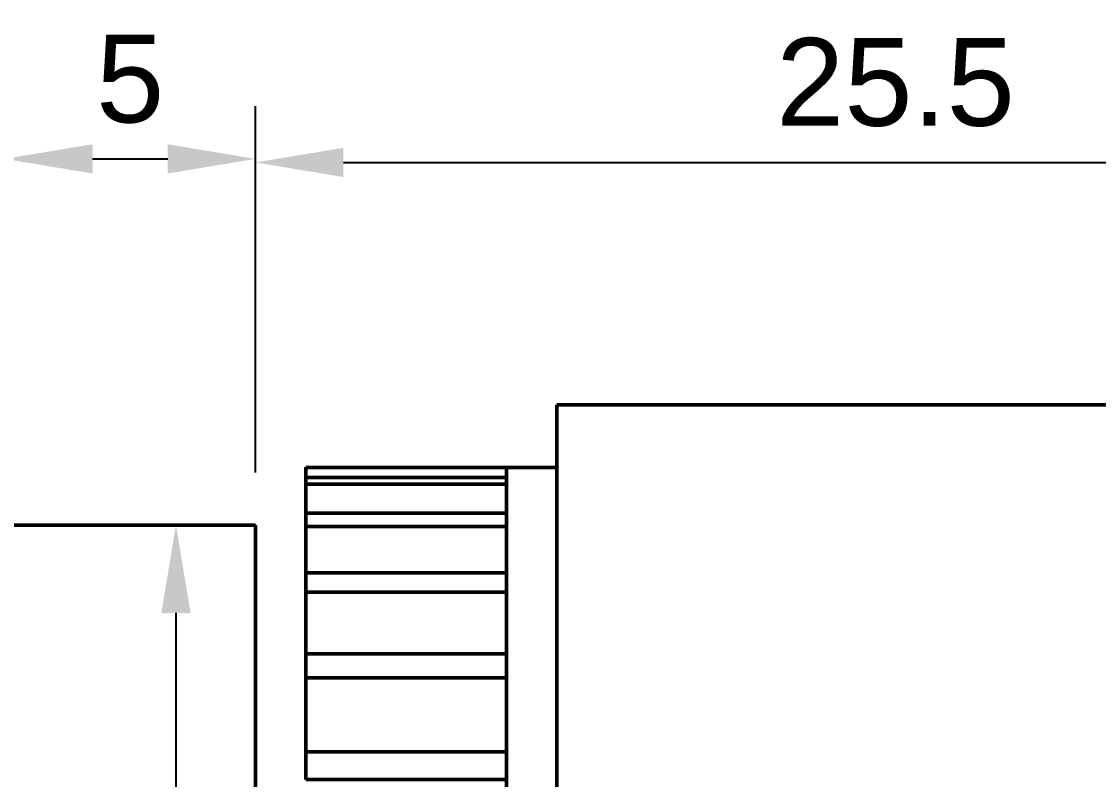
# Model space of a CAD drawing. Header units: millimetres. Extents: x 0 to 420, y 0 to 297.
# Drawn here: x 101.24 to 144.16, y 125.27 to 155.48 of the extents above; entities that cross this region are included whole.
import ezdxf

# ---------------------------------------------------------------- set-up
doc = ezdxf.new("R2010")
doc.units = ezdxf.units.MM
doc.header["$LTSCALE"] = 0.75
doc.layers.add('FD_Dimensions', color=7, linetype='Continuous', lineweight=25)
doc.layers.add('Visible', color=7, linetype='Continuous', lineweight=50)
doc.styles.get("Standard").update_dxf_attribs({"font": 'arial.ttf'})
doc.dimstyles.new('Dim-ISO-25', dxfattribs={"dimtxt": 3.5, "dimasz": 3.5, "dimexe": 2.1, "dimexo": 2.1, "dimgap": 1.4, "dimtad": 1, "dimzin": 12, "dimdsep": 46, "dimtxsty": 'Standard', "dimcen": 0, "dimazin": 3, "dimtp": 0.1, "dimtm": 0.1, "dimtfac": 0.714286, "dimtmove": 0, "dimatfit": 3, "dimfxl": 1, "dimtzin": 12, "dimarcsym": 0})

# ---------------------------------------------------------------- blocks, each defined once
blk = doc.blocks.new('*D22')
at = {"layer": 'Defpoints', "color": 0, "transparency": 16777216}
for p in [(110.57166, 150.005563), (100.571661, 135.406763), (110.57166, 135.406763)]:
    blk.add_point(p, dxfattribs=at)
at = {"layer": 'FD_Dimensions', "color": 0, "lineweight": -2, "transparency": 16777216}
for p, q in [((100.571661, 137.506763), (100.571661, 152.105563)), ((110.57166, 137.506763), (110.57166, 152.105563)), ((104.071661, 150.005563), (107.07166, 150.005563))]:
    blk.add_line(p, q, dxfattribs=at)
at = {"layer": 'FD_Dimensions', "color": 0, "transparency": 16777216}
for points in [[(104.071661, 150.588897), (104.071661, 149.42223), (100.571661, 150.005563)], [(107.07166, 150.588897), (107.07166, 149.42223), (110.57166, 150.005563)]]:
    blk.add_solid(points, dxfattribs=at)
at = {"layer": 'FD_Dimensions', "color": 0, "transparency": 16777216, "insert": (105.57166, 153.185406), "char_height": 3.5, "attachment_point": 5}
blk.add_mtext('5', dxfattribs=at)
blk = doc.blocks.new('*D24')
at = {"layer": 'Defpoints', "color": 0, "transparency": 16777216}
for p in [(161.570109, 149.864477), (161.570109, 137.706763), (110.57166, 135.406763)]:
    blk.add_point(p, dxfattribs=at)
at = {"layer": 'FD_Dimensions', "color": 0, "lineweight": -2, "transparency": 16777216}
for p, q in [((110.57166, 137.506763), (110.57166, 151.964477)), ((161.570109, 139.806763), (161.570109, 151.964477)), ((114.07166, 149.864477), (158.070109, 149.864477))]:
    blk.add_line(p, q, dxfattribs=at)
at = {"layer": 'FD_Dimensions', "color": 0, "transparency": 16777216}
for points in [[(114.07166, 150.44781), (114.07166, 149.281143), (110.57166, 149.864477)], [(158.070109, 150.44781), (158.070109, 149.281143), (161.570109, 149.864477)]]:
    blk.add_solid(points, dxfattribs=at)
at = {"layer": 'FD_Dimensions', "color": 0, "transparency": 16777216, "insert": (136.070885, 153.051482), "char_height": 3.5, "attachment_point": 5}
blk.add_mtext('25.5', dxfattribs=at)
blk = doc.blocks.new('*D27')
at = {"layer": 'Defpoints', "color": 0, "transparency": 16777216}
for p in [(110.57166, 135.406763), (107.397201, 44.123814), (110.57166, 44.123814)]:
    blk.add_point(p, dxfattribs=at)
at = {"layer": 'FD_Dimensions', "color": 0, "lineweight": -2, "transparency": 16777216}
for p, q in [((108.47166, 135.406763), (105.297201, 135.406763)), ((107.397201, 131.906763), (107.397201, 47.623814)), ((108.47166, 44.123814), (105.297201, 44.123814))]:
    blk.add_line(p, q, dxfattribs=at)
at = {"layer": 'FD_Dimensions', "color": 0, "transparency": 16777216}
for points in [[(106.813867, 131.906763), (107.980534, 131.906763), (107.397201, 135.406763)], [(106.813867, 47.623814), (107.980534, 47.623814), (107.397201, 44.123814)]]:
    blk.add_solid(points, dxfattribs=at)
at = {"layer": 'FD_Dimensions', "color": 0, "transparency": 16777216, "insert": (104.210195, 89.765289), "char_height": 3.5, "attachment_point": 5, "rotation": 90}
blk.add_mtext('45.64', dxfattribs=at)

msp = doc.modelspace()

# ---------------------------------------------------------------- linework, layer by layer
at = {"layer": 'Visible', "extrusion": (0, 2.966e-13, -1)}
for p, q in [((122.57, 140.207), (122.57, 93.207)), ((158.57, 140.207), (122.57, 140.207)), ((112.57, 137.698), (112.57, 137.707)), ((112.57, 137.707), (120.57, 137.707)), ((112.57, 137.698), (120.57, 137.698)), ((120.57, 137.707), (120.57, 95.707)), ((122.57, 137.707), (120.57, 137.707)), ((122.57, 137.707), (122.57, 95.707)), ((112.57, 137.307), (112.57, 137.307)), ((112.57, 137.036), (112.57, 137.307)), ((112.571, 137.036), (112.57, 137.307)), ((112.57, 137.307), (120.57, 137.307)), ((112.571, 137.036), (120.571, 137.036)), ((120.571, 137.036), (120.57, 137.307)), ((112.569, 135.883), (112.57, 135.883)), ((112.569, 135.355), (112.569, 135.883)), ((112.57, 135.292), (112.57, 135.648)), ((112.57, 135.292), (112.57, 135.648)), ((112.571, 135.355), (112.571, 135.883)), ((112.571, 135.883), (120.571, 135.883)), ((120.571, 135.355), (120.571, 135.883)), ((100.572, 135.407), (110.572, 135.407)), ((110.572, 135.407), (110.572, 44.124)), ((112.57, 135.076), (112.57, 135.428)), ((112.57, 135.076), (112.57, 135.428)), ((112.57, 135.292), (112.57, 134.428)), ((112.57, 135.292), (112.57, 134.428)), ((112.571, 135.355), (120.571, 135.355)), ((112.57, 135.076), (112.57, 134.391)), ((112.57, 135.076), (112.57, 134.391)), ((112.57, 134.576), (112.57, 134.918)), ((112.571, 134.576), (112.571, 134.918)), ((112.57, 134.576), (112.57, 133.571)), ((112.57, 134.397), (112.57, 134.428)), ((112.57, 134.397), (112.57, 134.428)), ((112.571, 134.576), (112.571, 133.571)), ((112.57, 133.939), (112.569, 134.269)), ((112.57, 133.939), (112.57, 133.431)), ((112.571, 133.939), (112.571, 134.269)), ((112.571, 133.939), (112.571, 133.431)), ((112.569, 133.498), (112.569, 133.498)), ((112.569, 132.739), (112.569, 133.498)), ((112.57, 133.479), (112.57, 133.571)), ((112.571, 133.479), (112.571, 133.571)), ((112.571, 132.739), (112.571, 133.498)), ((112.571, 133.498), (120.571, 133.498)), ((120.571, 132.739), (120.571, 133.498)), ((112.569, 132.964), (112.569, 133.275)), ((112.571, 132.964), (112.571, 133.275)), ((112.569, 132.964), (112.569, 131.868)), ((112.571, 132.964), (112.571, 131.868)), ((112.571, 132.739), (120.571, 132.739)), ((112.569, 131.938), (112.569, 132.229)), ((112.571, 131.938), (112.571, 132.229)), ((112.569, 131.938), (112.569, 131.591)), ((112.569, 131.72), (112.569, 131.868)), ((112.571, 131.938), (112.571, 131.591)), ((112.571, 131.72), (112.571, 131.868)), ((112.569, 130.537), (112.569, 130.802)), ((112.569, 130.537), (112.569, 129.404)), ((112.571, 130.537), (112.571, 130.802)), ((112.571, 130.537), (112.571, 129.404)), ((120.571, 130.802), (120.571, 130.537)), ((120.571, 130.27), (120.571, 130.537)), ((112.569, 130.27), (112.569, 130.27)), ((112.569, 129.319), (112.569, 130.27)), ((112.571, 129.319), (112.571, 130.27)), ((112.571, 130.27), (120.571, 130.27)), ((120.572, 129.319), (120.571, 130.27)), ((112.569, 129.173), (112.569, 129.411)), ((112.569, 129.208), (112.569, 129.404)), ((112.569, 129.208), (112.569, 128.963)), ((112.571, 129.173), (112.571, 129.411)), ((112.571, 129.208), (112.571, 129.404)), ((112.571, 129.208), (112.571, 128.963)), ((112.571, 129.319), (120.572, 129.319)), ((112.569, 127.416), (112.569, 127.621)), ((112.571, 127.416), (112.571, 127.621)), ((120.571, 127.621), (120.571, 127.416)), ((112.569, 127.416), (112.569, 126.304)), ((112.571, 127.416), (112.571, 126.304)), ((120.571, 126.363), (120.571, 127.416)), ((112.569, 126.363), (112.569, 126.363)), ((112.569, 125.266), (112.569, 126.363)), ((112.569, 126.069), (112.569, 126.304)), ((112.571, 126.069), (112.571, 126.304)), ((112.572, 125.266), (112.572, 126.363)), ((112.572, 126.363), (120.572, 126.363)), ((120.572, 125.266), (120.572, 126.363)), ((112.569, 126.069), (112.569, 125.68)), ((112.569, 125.783), (112.569, 125.956)), ((112.571, 126.069), (112.571, 125.68)), ((112.571, 125.783), (112.571, 125.956)), ((112.572, 125.266), (120.572, 125.266))]:
    msp.add_line(p, q, dxfattribs=at)
at = {"layer": 'Visible', "extrusion": (-4.73671e-11, -6e-16, -1)}
msp.add_open_spline([(112.57, 135.648), (112.57, 135.654), (112.57, 135.665), (112.57, 135.683), (112.57, 135.706), (112.57, 135.736), (112.57, 135.765), (112.57, 135.794), (112.57, 135.823), (112.57, 135.853), (112.57, 135.882), (112.57, 135.911), (112.57, 135.941), (112.57, 135.97), (112.57, 135.999), (112.57, 136.029), (112.57, 136.058), (112.57, 136.087), (112.57, 136.117), (112.57, 136.146), (112.57, 136.176), (112.57, 136.205), (112.57, 136.234), (112.57, 136.264), (112.57, 136.293), (112.57, 136.322), (112.57, 136.352), (112.57, 136.381), (112.57, 136.411), (112.57, 136.44), (112.57, 136.469), (112.57, 136.499), (112.57, 136.528), (112.57, 136.557), (112.57, 136.587), (112.57, 136.616), (112.57, 136.645), (112.57, 136.675), (112.57, 136.704), (112.57, 136.734), (112.57, 136.763), (112.57, 136.792), (112.57, 136.822), (112.57, 136.851), (112.57, 136.88), (112.57, 136.91), (112.57, 136.939), (112.57, 136.968), (112.57, 136.997), (112.57, 137.027), (112.57, 137.056), (112.57, 137.085), (112.57, 137.115), (112.57, 137.144), (112.57, 137.173), (112.57, 137.202), (112.57, 137.232), (112.57, 137.261), (112.57, 137.29), (112.57, 137.319), (112.57, 137.348), (112.57, 137.378), (112.57, 137.407), (112.57, 137.436), (112.57, 137.465), (112.57, 137.494), (112.57, 137.523), (112.57, 137.552), (112.57, 137.582), (112.57, 137.611), (112.57, 137.64), (112.57, 137.663), (112.57, 137.68), (112.57, 137.692), (112.57, 137.698)], degree=5, dxfattribs=at)
at = {"layer": 'Visible'}
for points in [[(112.57, 135.648), (112.57, 135.654), (112.57, 135.665), (112.57, 135.683), (112.57, 135.706), (112.57, 135.736), (112.57, 135.765), (112.57, 135.794), (112.57, 135.823), (112.57, 135.853), (112.57, 135.882), (112.57, 135.911), (112.57, 135.941), (112.57, 135.97), (112.57, 135.999), (112.57, 136.029), (112.57, 136.058), (112.57, 136.087), (112.57, 136.117), (112.57, 136.146), (112.57, 136.176), (112.57, 136.205), (112.57, 136.234), (112.57, 136.264), (112.57, 136.293), (112.57, 136.322), (112.57, 136.352), (112.57, 136.381), (112.57, 136.411), (112.57, 136.44), (112.57, 136.469), (112.57, 136.499), (112.57, 136.528), (112.57, 136.557), (112.57, 136.587), (112.57, 136.616), (112.57, 136.645), (112.57, 136.675), (112.57, 136.704), (112.57, 136.734), (112.57, 136.763), (112.57, 136.792), (112.57, 136.822), (112.57, 136.851), (112.57, 136.88), (112.57, 136.91), (112.57, 136.939), (112.57, 136.968), (112.57, 136.997), (112.57, 137.027), (112.57, 137.056), (112.57, 137.085), (112.57, 137.115), (112.57, 137.144), (112.57, 137.173), (112.57, 137.202), (112.57, 137.232), (112.57, 137.261), (112.57, 137.29), (112.57, 137.319), (112.57, 137.348), (112.57, 137.378), (112.57, 137.407), (112.57, 137.436), (112.57, 137.465), (112.57, 137.494), (112.57, 137.523), (112.57, 137.552), (112.57, 137.582), (112.57, 137.611), (112.57, 137.64), (112.57, 137.663), (112.57, 137.68), (112.57, 137.692), (112.57, 137.698)], [(112.57, 135.428), (112.57, 135.434), (112.57, 135.445), (112.57, 135.462), (112.57, 135.485), (112.57, 135.513), (112.57, 135.541), (112.57, 135.57), (112.57, 135.598), (112.57, 135.626), (112.57, 135.654), (112.57, 135.682), (112.57, 135.709), (112.57, 135.737), (112.57, 135.765), (112.57, 135.793), (112.57, 135.82), (112.57, 135.848), (112.57, 135.876), (112.57, 135.903), (112.57, 135.931), (112.57, 135.958), (112.57, 135.986), (112.57, 136.013), (112.57, 136.04), (112.57, 136.068), (112.57, 136.095), (112.57, 136.122), (112.57, 136.149), (112.57, 136.176), (112.57, 136.203), (112.57, 136.23), (112.57, 136.257), (112.57, 136.284), (112.57, 136.311), (112.57, 136.338), (112.57, 136.365), (112.57, 136.392), (112.57, 136.419), (112.57, 136.445), (112.57, 136.472), (112.57, 136.499), (112.57, 136.525), (112.57, 136.552), (112.57, 136.579), (112.57, 136.605), (112.57, 136.632), (112.57, 136.658), (112.57, 136.684), (112.57, 136.711), (112.57, 136.737), (112.57, 136.763), (112.57, 136.79), (112.57, 136.816), (112.57, 136.842), (112.57, 136.868), (112.57, 136.894), (112.57, 136.92), (112.57, 136.946), (112.57, 136.972), (112.57, 136.998), (112.57, 137.024), (112.57, 137.05), (112.57, 137.076), (112.57, 137.102), (112.57, 137.128), (112.57, 137.153), (112.57, 137.179), (112.57, 137.205), (112.57, 137.23), (112.57, 137.256), (112.57, 137.276), (112.57, 137.292), (112.57, 137.302), (112.57, 137.307)], [(112.57, 135.428), (112.57, 135.434), (112.57, 135.445), (112.57, 135.462), (112.57, 135.485), (112.57, 135.513), (112.57, 135.541), (112.57, 135.57), (112.57, 135.598), (112.57, 135.626), (112.57, 135.654), (112.57, 135.682), (112.57, 135.709), (112.57, 135.737), (112.57, 135.765), (112.57, 135.793), (112.57, 135.82), (112.57, 135.848), (112.57, 135.876), (112.57, 135.903), (112.57, 135.931), (112.57, 135.958), (112.57, 135.986), (112.57, 136.013), (112.57, 136.04), (112.57, 136.068), (112.57, 136.095), (112.57, 136.122), (112.57, 136.149), (112.57, 136.176), (112.57, 136.203), (112.57, 136.23), (112.57, 136.257), (112.57, 136.284), (112.57, 136.311), (112.57, 136.338), (112.57, 136.365), (112.57, 136.392), (112.57, 136.419), (112.57, 136.445), (112.57, 136.472), (112.57, 136.499), (112.57, 136.525), (112.57, 136.552), (112.57, 136.579), (112.57, 136.605), (112.57, 136.632), (112.57, 136.658), (112.57, 136.684), (112.57, 136.711), (112.57, 136.737), (112.57, 136.763), (112.57, 136.79), (112.57, 136.816), (112.57, 136.842), (112.57, 136.868), (112.57, 136.894), (112.57, 136.92), (112.57, 136.946), (112.57, 136.972), (112.57, 136.998), (112.57, 137.024), (112.57, 137.05), (112.57, 137.076), (112.57, 137.102), (112.57, 137.128), (112.57, 137.153), (112.57, 137.179), (112.57, 137.205), (112.57, 137.23), (112.57, 137.256), (112.57, 137.276), (112.57, 137.292), (112.57, 137.302), (112.57, 137.307)], [(112.57, 134.918), (112.57, 134.924), (112.57, 134.935), (112.57, 134.952), (112.57, 134.975), (112.57, 135.004), (112.57, 135.032), (112.57, 135.061), (112.57, 135.091), (112.57, 135.12), (112.57, 135.149), (112.57, 135.178), (112.57, 135.207), (112.57, 135.237), (112.57, 135.266), (112.57, 135.296), (112.57, 135.325), (112.57, 135.355), (112.57, 135.385), (112.57, 135.414), (112.57, 135.444), (112.57, 135.474), (112.57, 135.504), (112.57, 135.534), (112.57, 135.564), (112.57, 135.594), (112.57, 135.624), (112.57, 135.654), (112.57, 135.684), (112.57, 135.714), (112.57, 135.744), (112.57, 135.774), (112.57, 135.805), (112.57, 135.835), (112.57, 135.865), (112.57, 135.896), (112.57, 135.926), (112.57, 135.957), (112.57, 135.987), (112.57, 136.017), (112.57, 136.048), (112.57, 136.078), (112.57, 136.109), (112.57, 136.14), (112.57, 136.17), (112.57, 136.201), (112.57, 136.232), (112.57, 136.262), (112.57, 136.293), (112.57, 136.324), (112.57, 136.354), (112.57, 136.385), (112.57, 136.416), (112.57, 136.447), (112.57, 136.478), (112.57, 136.509), (112.57, 136.539), (112.57, 136.57), (112.57, 136.601), (112.57, 136.632), (112.57, 136.663), (112.57, 136.694), (112.57, 136.725), (112.57, 136.756), (112.57, 136.787), (112.57, 136.818), (112.57, 136.849), (112.57, 136.881), (112.57, 136.912), (112.57, 136.943), (112.57, 136.974), (112.57, 136.999), (112.57, 137.017), (112.57, 137.03), (112.57, 137.036)], [(112.571, 134.269), (112.571, 134.274), (112.571, 134.285), (112.571, 134.301), (112.571, 134.322), (112.571, 134.348), (112.571, 134.374), (112.571, 134.399), (112.571, 134.425), (112.571, 134.45), (112.571, 134.475), (112.571, 134.5), (112.571, 134.525), (112.571, 134.55), (112.571, 134.575), (112.571, 134.6), (112.571, 134.624), (112.571, 134.649), (112.571, 134.673), (112.571, 134.698), (112.571, 134.722), (112.571, 134.746), (112.571, 134.77), (112.571, 134.794), (112.571, 134.818), (112.571, 134.842), (112.571, 134.866), (112.571, 134.889), (112.571, 134.913), (112.571, 134.936), (112.571, 134.96), (112.571, 134.983), (112.571, 135.006), (112.571, 135.03), (112.571, 135.053), (112.571, 135.076), (112.571, 135.099), (112.571, 135.122), (112.571, 135.145), (112.571, 135.168), (112.571, 135.19), (112.571, 135.213), (112.571, 135.236), (112.571, 135.258), (112.571, 135.281), (112.571, 135.303), (112.571, 135.325), (112.571, 135.348), (112.571, 135.37), (112.571, 135.392), (112.571, 135.414), (112.571, 135.436), (112.571, 135.458), (112.571, 135.48), (112.571, 135.502), (112.571, 135.523), (112.571, 135.545), (112.571, 135.567), (112.571, 135.588), (112.571, 135.61), (112.571, 135.631), (112.571, 135.652), (112.571, 135.674), (112.571, 135.695), (112.571, 135.716), (112.571, 135.737), (112.571, 135.758), (112.571, 135.779), (112.571, 135.8), (112.571, 135.821), (112.571, 135.842), (112.571, 135.858), (112.571, 135.871), (112.571, 135.879), (112.571, 135.883)], [(112.569, 133.275), (112.569, 133.281), (112.569, 133.291), (112.569, 133.306), (112.569, 133.327), (112.569, 133.354), (112.569, 133.381), (112.569, 133.408), (112.569, 133.436), (112.569, 133.463), (112.569, 133.491), (112.569, 133.519), (112.569, 133.546), (112.569, 133.574), (112.569, 133.602), (112.569, 133.631), (112.569, 133.659), (112.569, 133.687), (112.569, 133.716), (112.569, 133.744), (112.569, 133.773), (112.569, 133.802), (112.569, 133.831), (112.569, 133.86), (112.569, 133.889), (112.569, 133.918), (112.569, 133.947), (112.569, 133.976), (112.569, 134.006), (112.569, 134.035), (112.569, 134.065), (112.569, 134.094), (112.569, 134.124), (112.569, 134.153), (112.569, 134.183), (112.569, 134.213), (112.569, 134.243), (112.569, 134.273), (112.569, 134.303), (112.569, 134.333), (112.569, 134.363), (112.569, 134.393), (112.569, 134.424), (112.569, 134.454), (112.569, 134.484), (112.569, 134.515), (112.569, 134.545), (112.569, 134.576), (112.569, 134.606), (112.569, 134.637), (112.569, 134.668), (112.569, 134.698), (112.569, 134.729), (112.569, 134.76), (112.569, 134.791), (112.569, 134.822), (112.569, 134.853), (112.569, 134.884), (112.569, 134.915), (112.569, 134.946), (112.569, 134.977), (112.569, 135.009), (112.569, 135.04), (112.569, 135.071), (112.569, 135.103), (112.569, 135.134), (112.569, 135.165), (112.569, 135.197), (112.569, 135.228), (112.569, 135.26), (112.569, 135.292), (112.569, 135.317), (112.569, 135.336), (112.569, 135.349), (112.569, 135.355)], [(112.571, 132.229), (112.571, 132.234), (112.571, 132.244), (112.571, 132.258), (112.571, 132.276), (112.571, 132.298), (112.571, 132.32), (112.571, 132.342), (112.571, 132.363), (112.571, 132.384), (112.571, 132.406), (112.571, 132.427), (112.571, 132.448), (112.571, 132.469), (112.571, 132.489), (112.571, 132.51), (112.571, 132.53), (112.571, 132.55), (112.571, 132.57), (112.571, 132.59), (112.571, 132.61), (112.571, 132.629), (112.571, 132.649), (112.571, 132.668), (112.571, 132.688), (112.571, 132.707), (112.571, 132.726), (112.571, 132.745), (112.571, 132.764), (112.571, 132.782), (112.571, 132.801), (112.571, 132.819), (112.571, 132.838), (112.571, 132.856), (112.571, 132.874), (112.571, 132.893), (112.571, 132.911), (112.571, 132.928), (112.571, 132.946), (112.571, 132.964), (112.571, 132.982), (112.571, 132.999), (112.571, 133.017), (112.571, 133.034), (112.571, 133.051), (112.571, 133.068), (112.571, 133.085), (112.571, 133.102), (112.571, 133.119), (112.571, 133.136), (112.571, 133.153), (112.571, 133.169), (112.571, 133.186), (112.571, 133.202), (112.571, 133.218), (112.571, 133.235), (112.571, 133.251), (112.571, 133.267), (112.571, 133.283), (112.571, 133.299), (112.571, 133.315), (112.571, 133.33), (112.571, 133.346), (112.571, 133.362), (112.571, 133.377), (112.571, 133.392), (112.571, 133.408), (112.571, 133.423), (112.571, 133.438), (112.571, 133.453), (112.571, 133.468), (112.571, 133.48), (112.571, 133.489), (112.571, 133.495), (112.571, 133.498)], [(112.569, 130.802), (112.569, 130.806), (112.569, 130.815), (112.569, 130.828), (112.569, 130.847), (112.569, 130.87), (112.569, 130.894), (112.569, 130.918), (112.569, 130.942), (112.569, 130.967), (112.569, 130.991), (112.569, 131.016), (112.569, 131.041), (112.569, 131.066), (112.569, 131.091), (112.569, 131.117), (112.569, 131.142), (112.569, 131.168), (112.569, 131.194), (112.569, 131.22), (112.569, 131.246), (112.569, 131.273), (112.569, 131.299), (112.569, 131.326), (112.569, 131.352), (112.569, 131.379), (112.569, 131.406), (112.569, 131.433), (112.569, 131.46), (112.569, 131.487), (112.569, 131.515), (112.569, 131.542), (112.569, 131.569), (112.569, 131.597), (112.569, 131.625), (112.569, 131.653), (112.569, 131.68), (112.569, 131.708), (112.569, 131.737), (112.569, 131.765), (112.569, 131.793), (112.569, 131.821), (112.569, 131.85), (112.569, 131.878), (112.569, 131.907), (112.569, 131.936), (112.569, 131.964), (112.569, 131.993), (112.569, 132.022), (112.569, 132.051), (112.569, 132.08), (112.569, 132.109), (112.569, 132.139), (112.569, 132.168), (112.569, 132.197), (112.569, 132.227), (112.569, 132.256), (112.569, 132.286), (112.569, 132.316), (112.569, 132.346), (112.569, 132.375), (112.569, 132.405), (112.569, 132.435), (112.569, 132.465), (112.569, 132.495), (112.569, 132.526), (112.569, 132.556), (112.569, 132.586), (112.569, 132.617), (112.569, 132.647), (112.569, 132.678), (112.569, 132.702), (112.569, 132.72), (112.569, 132.733), (112.569, 132.739)], [(112.571, 130.802), (112.571, 130.806), (112.571, 130.815), (112.571, 130.828), (112.571, 130.847), (112.571, 130.87), (112.571, 130.894), (112.571, 130.918), (112.571, 130.942), (112.571, 130.967), (112.571, 130.991), (112.571, 131.016), (112.571, 131.041), (112.571, 131.066), (112.571, 131.091), (112.571, 131.117), (112.571, 131.142), (112.571, 131.168), (112.571, 131.194), (112.571, 131.22), (112.571, 131.246), (112.571, 131.273), (112.571, 131.299), (112.571, 131.326), (112.571, 131.352), (112.571, 131.379), (112.571, 131.406), (112.571, 131.433), (112.571, 131.46), (112.571, 131.487), (112.571, 131.515), (112.571, 131.542), (112.571, 131.569), (112.571, 131.597), (112.571, 131.625), (112.571, 131.653), (112.571, 131.68), (112.571, 131.708), (112.571, 131.737), (112.571, 131.765), (112.571, 131.793), (112.571, 131.821), (112.571, 131.85), (112.571, 131.878), (112.571, 131.907), (112.571, 131.936), (112.571, 131.964), (112.571, 131.993), (112.571, 132.022), (112.571, 132.051), (112.571, 132.08), (112.571, 132.109), (112.571, 132.139), (112.571, 132.168), (112.571, 132.197), (112.571, 132.227), (112.571, 132.256), (112.571, 132.286), (112.571, 132.316), (112.571, 132.346), (112.571, 132.375), (112.571, 132.405), (112.571, 132.435), (112.571, 132.465), (112.571, 132.495), (112.571, 132.526), (112.571, 132.556), (112.571, 132.586), (112.571, 132.617), (112.571, 132.647), (112.571, 132.678), (112.571, 132.702), (112.571, 132.72), (112.571, 132.733), (112.571, 132.739)], [(120.571, 132.739), (120.571, 132.733), (120.571, 132.72), (120.571, 132.702), (120.571, 132.678), (120.571, 132.647), (120.571, 132.617), (120.571, 132.586), (120.571, 132.556), (120.571, 132.526), (120.571, 132.495), (120.571, 132.465), (120.571, 132.435), (120.571, 132.405), (120.571, 132.375), (120.571, 132.346), (120.571, 132.316), (120.571, 132.286), (120.571, 132.256), (120.571, 132.227), (120.571, 132.197), (120.571, 132.168), (120.571, 132.139), (120.571, 132.109), (120.571, 132.08), (120.571, 132.051), (120.571, 132.022), (120.571, 131.993), (120.571, 131.964), (120.571, 131.936), (120.571, 131.907), (120.571, 131.878), (120.571, 131.85), (120.571, 131.821), (120.571, 131.793), (120.571, 131.765), (120.571, 131.737), (120.571, 131.708), (120.571, 131.68), (120.571, 131.653), (120.571, 131.625), (120.571, 131.597), (120.571, 131.569), (120.571, 131.542), (120.571, 131.515), (120.571, 131.487), (120.571, 131.46), (120.571, 131.433), (120.571, 131.406), (120.571, 131.379), (120.571, 131.352), (120.571, 131.326), (120.571, 131.299), (120.571, 131.273), (120.571, 131.246), (120.571, 131.22), (120.571, 131.194), (120.571, 131.168), (120.571, 131.142), (120.571, 131.117), (120.571, 131.091), (120.571, 131.066), (120.571, 131.041), (120.571, 131.016), (120.571, 130.991), (120.571, 130.967), (120.571, 130.942), (120.571, 130.918), (120.571, 130.894), (120.571, 130.87), (120.571, 130.847), (120.571, 130.828), (120.571, 130.815), (120.571, 130.806), (120.571, 130.802)], [(112.569, 129.411), (112.569, 129.415), (112.569, 129.423), (112.569, 129.434), (112.569, 129.449), (112.569, 129.466), (112.569, 129.483), (112.569, 129.5), (112.569, 129.517), (112.569, 129.533), (112.569, 129.549), (112.569, 129.565), (112.569, 129.581), (112.569, 129.597), (112.569, 129.612), (112.569, 129.627), (112.569, 129.642), (112.569, 129.657), (112.569, 129.671), (112.569, 129.686), (112.569, 129.7), (112.569, 129.714), (112.569, 129.728), (112.569, 129.742), (112.569, 129.756), (112.569, 129.769), (112.569, 129.783), (112.569, 129.796), (112.569, 129.809), (112.569, 129.822), (112.569, 129.835), (112.569, 129.848), (112.569, 129.86), (112.569, 129.873), (112.569, 129.885), (112.569, 129.897), (112.569, 129.91), (112.569, 129.922), (112.569, 129.933), (112.569, 129.945), (112.569, 129.957), (112.569, 129.968), (112.569, 129.98), (112.569, 129.991), (112.569, 130.002), (112.569, 130.013), (112.569, 130.024), (112.569, 130.035), (112.569, 130.046), (112.569, 130.056), (112.569, 130.067), (112.569, 130.077), (112.569, 130.087), (112.569, 130.097), (112.569, 130.107), (112.569, 130.117), (112.569, 130.127), (112.569, 130.137), (112.569, 130.147), (112.569, 130.156), (112.569, 130.165), (112.569, 130.175), (112.569, 130.184), (112.569, 130.193), (112.569, 130.202), (112.569, 130.211), (112.569, 130.22), (112.569, 130.228), (112.569, 130.237), (112.569, 130.246), (112.569, 130.254), (112.569, 130.261), (112.569, 130.266), (112.569, 130.269), (112.569, 130.27)], [(112.571, 129.411), (112.571, 129.415), (112.571, 129.423), (112.571, 129.434), (112.571, 129.449), (112.571, 129.466), (112.571, 129.483), (112.571, 129.5), (112.571, 129.517), (112.571, 129.533), (112.571, 129.549), (112.571, 129.565), (112.571, 129.581), (112.571, 129.597), (112.571, 129.612), (112.571, 129.627), (112.571, 129.642), (112.571, 129.657), (112.571, 129.671), (112.571, 129.686), (112.571, 129.7), (112.571, 129.714), (112.571, 129.728), (112.571, 129.742), (112.571, 129.756), (112.571, 129.769), (112.571, 129.783), (112.571, 129.796), (112.571, 129.809), (112.571, 129.822), (112.571, 129.835), (112.571, 129.848), (112.571, 129.86), (112.571, 129.873), (112.571, 129.885), (112.571, 129.897), (112.571, 129.91), (112.571, 129.922), (112.571, 129.933), (112.571, 129.945), (112.571, 129.957), (112.571, 129.968), (112.571, 129.98), (112.571, 129.991), (112.571, 130.002), (112.571, 130.013), (112.571, 130.024), (112.571, 130.035), (112.571, 130.046), (112.571, 130.056), (112.571, 130.067), (112.571, 130.077), (112.571, 130.087), (112.571, 130.097), (112.571, 130.107), (112.571, 130.117), (112.571, 130.127), (112.571, 130.137), (112.571, 130.147), (112.571, 130.156), (112.571, 130.165), (112.571, 130.175), (112.571, 130.184), (112.571, 130.193), (112.571, 130.202), (112.571, 130.211), (112.571, 130.22), (112.571, 130.228), (112.571, 130.237), (112.571, 130.246), (112.571, 130.254), (112.571, 130.261), (112.571, 130.266), (112.571, 130.269), (112.571, 130.27)], [(112.569, 127.621), (112.569, 127.625), (112.569, 127.631), (112.569, 127.642), (112.569, 127.657), (112.569, 127.676), (112.569, 127.695), (112.569, 127.715), (112.569, 127.735), (112.569, 127.755), (112.569, 127.776), (112.569, 127.796), (112.569, 127.817), (112.569, 127.838), (112.569, 127.859), (112.569, 127.88), (112.569, 127.902), (112.569, 127.924), (112.569, 127.946), (112.569, 127.968), (112.569, 127.991), (112.569, 128.013), (112.569, 128.036), (112.569, 128.058), (112.569, 128.081), (112.569, 128.104), (112.569, 128.128), (112.569, 128.151), (112.569, 128.175), (112.569, 128.198), (112.569, 128.222), (112.569, 128.246), (112.569, 128.27), (112.569, 128.294), (112.569, 128.318), (112.569, 128.343), (112.569, 128.367), (112.569, 128.392), (112.569, 128.417), (112.569, 128.441), (112.569, 128.466), (112.569, 128.491), (112.569, 128.517), (112.569, 128.542), (112.569, 128.567), (112.569, 128.593), (112.569, 128.618), (112.569, 128.644), (112.569, 128.67), (112.569, 128.696), (112.569, 128.722), (112.569, 128.748), (112.569, 128.774), (112.569, 128.801), (112.569, 128.827), (112.569, 128.854), (112.569, 128.88), (112.569, 128.907), (112.569, 128.934), (112.569, 128.961), (112.569, 128.988), (112.569, 129.015), (112.569, 129.042), (112.569, 129.069), (112.569, 129.097), (112.569, 129.124), (112.569, 129.152), (112.569, 129.179), (112.569, 129.207), (112.569, 129.235), (112.569, 129.263), (112.569, 129.285), (112.569, 129.302), (112.569, 129.313), (112.569, 129.319)], [(112.571, 127.621), (112.571, 127.625), (112.571, 127.631), (112.571, 127.642), (112.571, 127.657), (112.571, 127.676), (112.571, 127.695), (112.571, 127.715), (112.571, 127.735), (112.571, 127.755), (112.571, 127.776), (112.571, 127.796), (112.571, 127.817), (112.571, 127.838), (112.571, 127.859), (112.571, 127.88), (112.571, 127.902), (112.571, 127.924), (112.571, 127.946), (112.571, 127.968), (112.571, 127.991), (112.571, 128.013), (112.571, 128.036), (112.571, 128.058), (112.571, 128.081), (112.571, 128.104), (112.571, 128.128), (112.571, 128.151), (112.571, 128.175), (112.571, 128.198), (112.571, 128.222), (112.571, 128.246), (112.571, 128.27), (112.571, 128.294), (112.571, 128.318), (112.571, 128.343), (112.571, 128.367), (112.571, 128.392), (112.571, 128.417), (112.571, 128.441), (112.571, 128.466), (112.571, 128.491), (112.571, 128.517), (112.571, 128.542), (112.571, 128.567), (112.571, 128.593), (112.571, 128.618), (112.571, 128.644), (112.571, 128.67), (112.571, 128.696), (112.571, 128.722), (112.571, 128.748), (112.571, 128.774), (112.571, 128.801), (112.571, 128.827), (112.571, 128.854), (112.571, 128.88), (112.571, 128.907), (112.571, 128.934), (112.571, 128.961), (112.571, 128.988), (112.571, 129.015), (112.571, 129.042), (112.571, 129.069), (112.571, 129.097), (112.571, 129.124), (112.571, 129.152), (112.571, 129.179), (112.571, 129.207), (112.571, 129.235), (112.571, 129.263), (112.571, 129.285), (112.571, 129.302), (112.571, 129.313), (112.571, 129.319)], [(120.572, 129.319), (120.572, 129.313), (120.572, 129.302), (120.572, 129.285), (120.572, 129.263), (120.572, 129.235), (120.572, 129.207), (120.571, 129.179), (120.571, 129.152), (120.571, 129.124), (120.571, 129.097), (120.571, 129.069), (120.571, 129.042), (120.571, 129.015), (120.571, 128.988), (120.571, 128.961), (120.571, 128.934), (120.571, 128.907), (120.571, 128.88), (120.571, 128.854), (120.571, 128.827), (120.571, 128.801), (120.571, 128.774), (120.571, 128.748), (120.571, 128.722), (120.571, 128.696), (120.571, 128.67), (120.571, 128.644), (120.571, 128.618), (120.571, 128.593), (120.571, 128.567), (120.571, 128.542), (120.571, 128.517), (120.571, 128.491), (120.571, 128.466), (120.571, 128.441), (120.571, 128.417), (120.571, 128.392), (120.571, 128.367), (120.571, 128.343), (120.571, 128.318), (120.571, 128.294), (120.571, 128.27), (120.571, 128.246), (120.571, 128.222), (120.571, 128.198), (120.571, 128.175), (120.571, 128.151), (120.571, 128.128), (120.571, 128.104), (120.571, 128.081), (120.571, 128.058), (120.571, 128.036), (120.571, 128.013), (120.571, 127.991), (120.571, 127.968), (120.571, 127.946), (120.571, 127.924), (120.571, 127.902), (120.571, 127.88), (120.571, 127.859), (120.571, 127.838), (120.571, 127.817), (120.571, 127.796), (120.571, 127.776), (120.571, 127.755), (120.571, 127.735), (120.571, 127.715), (120.571, 127.695), (120.571, 127.676), (120.571, 127.657), (120.571, 127.642), (120.571, 127.631), (120.571, 127.625), (120.571, 127.621)], [(112.569, 125.956), (112.569, 125.959), (112.569, 125.965), (112.569, 125.973), (112.569, 125.983), (112.569, 125.995), (112.569, 126.006), (112.569, 126.017), (112.569, 126.028), (112.569, 126.038), (112.569, 126.048), (112.569, 126.059), (112.569, 126.069), (112.569, 126.078), (112.569, 126.088), (112.569, 126.097), (112.569, 126.105), (112.569, 126.114), (112.569, 126.123), (112.569, 126.131), (112.569, 126.139), (112.569, 126.147), (112.569, 126.155), (112.569, 126.162), (112.569, 126.17), (112.569, 126.177), (112.569, 126.184), (112.569, 126.191), (112.569, 126.198), (112.569, 126.204), (112.569, 126.211), (112.569, 126.217), (112.569, 126.223), (112.569, 126.229), (112.569, 126.235), (112.569, 126.241), (112.569, 126.247), (112.569, 126.252), (112.569, 126.257), (112.569, 126.263), (112.569, 126.268), (112.569, 126.272), (112.569, 126.277), (112.569, 126.282), (112.569, 126.286), (112.569, 126.291), (112.569, 126.295), (112.569, 126.299), (112.569, 126.303), (112.569, 126.307), (112.569, 126.311), (112.569, 126.314), (112.569, 126.318), (112.569, 126.321), (112.569, 126.324), (112.569, 126.328), (112.569, 126.331), (112.569, 126.333), (112.569, 126.336), (112.569, 126.339), (112.569, 126.341), (112.569, 126.344), (112.569, 126.346), (112.569, 126.348), (112.569, 126.35), (112.569, 126.352), (112.569, 126.354), (112.569, 126.356), (112.569, 126.358), (112.569, 126.359), (112.569, 126.36), (112.569, 126.362), (112.569, 126.362), (112.569, 126.363), (112.569, 126.363)], [(112.571, 125.956), (112.571, 125.959), (112.571, 125.965), (112.571, 125.973), (112.571, 125.983), (112.571, 125.995), (112.571, 126.006), (112.571, 126.017), (112.571, 126.028), (112.571, 126.038), (112.571, 126.048), (112.571, 126.059), (112.571, 126.069), (112.571, 126.078), (112.571, 126.088), (112.571, 126.097), (112.571, 126.105), (112.571, 126.114), (112.571, 126.123), (112.571, 126.131), (112.571, 126.139), (112.571, 126.147), (112.571, 126.155), (112.572, 126.162), (112.572, 126.17), (112.572, 126.177), (112.572, 126.184), (112.572, 126.191), (112.572, 126.198), (112.572, 126.204), (112.572, 126.211), (112.572, 126.217), (112.572, 126.223), (112.572, 126.229), (112.572, 126.235), (112.572, 126.241), (112.572, 126.247), (112.572, 126.252), (112.572, 126.257), (112.572, 126.263), (112.572, 126.268), (112.572, 126.272), (112.572, 126.277), (112.572, 126.282), (112.572, 126.286), (112.572, 126.291), (112.572, 126.295), (112.572, 126.299), (112.572, 126.303), (112.572, 126.307), (112.572, 126.311), (112.572, 126.314), (112.572, 126.318), (112.572, 126.321), (112.572, 126.324), (112.572, 126.328), (112.572, 126.331), (112.572, 126.333), (112.572, 126.336), (112.572, 126.339), (112.572, 126.341), (112.572, 126.344), (112.572, 126.346), (112.572, 126.348), (112.572, 126.35), (112.572, 126.352), (112.572, 126.354), (112.572, 126.356), (112.572, 126.358), (112.572, 126.359), (112.572, 126.36), (112.572, 126.362), (112.572, 126.362), (112.572, 126.363), (112.572, 126.363)]]:
    msp.add_open_spline(points, degree=5, dxfattribs=at)
at = {"layer": 'Visible', "extrusion": (1.94279e-09, 6.88e-14, -1)}
msp.add_open_spline([(120.57, 137.698), (120.57, 137.692), (120.57, 137.68), (120.57, 137.663), (120.57, 137.64), (120.57, 137.611), (120.57, 137.582), (120.57, 137.552), (120.57, 137.523), (120.57, 137.494), (120.57, 137.465), (120.57, 137.436), (120.57, 137.407), (120.57, 137.378), (120.57, 137.352), (120.57, 137.332), (120.57, 137.318), (120.57, 137.31), (120.57, 137.307)], degree=5, knots=[-1, -1, -1, -1, -1, -1, -0.9857143, -0.9714286, -0.9571429, -0.9428571, -0.9285714, -0.9142857, -0.9, -0.8857143, -0.8714286, -0.8571429, -0.8428571, -0.8285714, -0.8142857, -0.8083807, -0.8083807, -0.8083807, -0.8083807, -0.8083807, -0.8083807], dxfattribs=at)
at = {"layer": 'Visible', "extrusion": (5.90701e-11, 6e-16, -1)}
msp.add_open_spline([(112.571, 134.918), (112.571, 134.924), (112.571, 134.935), (112.571, 134.952), (112.571, 134.975), (112.571, 135.004), (112.571, 135.032), (112.571, 135.061), (112.571, 135.091), (112.571, 135.12), (112.571, 135.149), (112.571, 135.178), (112.571, 135.207), (112.571, 135.237), (112.571, 135.266), (112.571, 135.296), (112.571, 135.325), (112.571, 135.355), (112.571, 135.385), (112.571, 135.414), (112.571, 135.444), (112.571, 135.474), (112.571, 135.504), (112.571, 135.534), (112.571, 135.564), (112.571, 135.594), (112.571, 135.624), (112.571, 135.654), (112.571, 135.684), (112.571, 135.714), (112.571, 135.744), (112.571, 135.774), (112.571, 135.805), (112.571, 135.835), (112.571, 135.865), (112.571, 135.896), (112.571, 135.926), (112.571, 135.957), (112.571, 135.987), (112.571, 136.017), (112.571, 136.048), (112.571, 136.078), (112.571, 136.109), (112.571, 136.14), (112.571, 136.17), (112.571, 136.201), (112.571, 136.232), (112.571, 136.262), (112.571, 136.293), (112.571, 136.324), (112.571, 136.354), (112.571, 136.385), (112.571, 136.416), (112.571, 136.447), (112.571, 136.478), (112.571, 136.509), (112.571, 136.539), (112.571, 136.57), (112.571, 136.601), (112.571, 136.632), (112.571, 136.663), (112.571, 136.694), (112.571, 136.725), (112.571, 136.756), (112.571, 136.787), (112.571, 136.818), (112.571, 136.849), (112.571, 136.881), (112.571, 136.912), (112.571, 136.943), (112.571, 136.974), (112.571, 136.999), (112.571, 137.017), (112.571, 137.03), (112.571, 137.036)], degree=5, dxfattribs=at)
at = {"layer": 'Visible', "extrusion": (-4.75024e-10, -4.7e-15, -1)}
msp.add_open_spline([(120.571, 137.036), (120.571, 137.03), (120.571, 137.017), (120.571, 136.999), (120.571, 136.974), (120.571, 136.943), (120.571, 136.912), (120.571, 136.881), (120.571, 136.849), (120.571, 136.818), (120.571, 136.787), (120.571, 136.756), (120.571, 136.725), (120.571, 136.694), (120.571, 136.663), (120.571, 136.632), (120.571, 136.601), (120.571, 136.57), (120.571, 136.539), (120.571, 136.509), (120.571, 136.478), (120.571, 136.447), (120.571, 136.416), (120.571, 136.385), (120.571, 136.354), (120.571, 136.324), (120.571, 136.293), (120.571, 136.262), (120.571, 136.232), (120.571, 136.201), (120.571, 136.17), (120.571, 136.14), (120.571, 136.109), (120.571, 136.078), (120.571, 136.048), (120.571, 136.017), (120.571, 135.987), (120.571, 135.957), (120.571, 135.93), (120.571, 135.909), (120.571, 135.894), (120.571, 135.886), (120.571, 135.883)], degree=5, knots=[-1, -1, -1, -1, -1, -1, -0.9857143, -0.9714286, -0.9571429, -0.9428571, -0.9285714, -0.9142857, -0.9, -0.8857143, -0.8714286, -0.8571429, -0.8428571, -0.8285714, -0.8142857, -0.8, -0.7857143, -0.7714286, -0.7571429, -0.7428571, -0.7285714, -0.7142857, -0.7, -0.6857143, -0.6714286, -0.6571429, -0.6428571, -0.6285714, -0.6142857, -0.6, -0.5857143, -0.5714286, -0.5571429, -0.5428571, -0.5285714, -0.5142857, -0.5, -0.4857143, -0.4714286, -0.4655723, -0.4655723, -0.4655723, -0.4655723, -0.4655723, -0.4655723], dxfattribs=at)
at = {"layer": 'Visible', "extrusion": (-3.95527e-11, -2.3e-15, -1)}
msp.add_open_spline([(112.569, 134.269), (112.569, 134.274), (112.569, 134.285), (112.569, 134.301), (112.569, 134.322), (112.569, 134.348), (112.569, 134.374), (112.569, 134.399), (112.569, 134.425), (112.569, 134.45), (112.569, 134.475), (112.569, 134.5), (112.569, 134.525), (112.569, 134.55), (112.569, 134.575), (112.569, 134.6), (112.569, 134.624), (112.569, 134.649), (112.569, 134.673), (112.569, 134.698), (112.569, 134.722), (112.569, 134.746), (112.569, 134.77), (112.569, 134.794), (112.569, 134.818), (112.569, 134.842), (112.569, 134.866), (112.569, 134.889), (112.569, 134.913), (112.569, 134.936), (112.569, 134.96), (112.569, 134.983), (112.569, 135.006), (112.569, 135.03), (112.569, 135.053), (112.569, 135.076), (112.569, 135.099), (112.569, 135.122), (112.569, 135.145), (112.569, 135.168), (112.569, 135.19), (112.569, 135.213), (112.569, 135.236), (112.569, 135.258), (112.569, 135.281), (112.569, 135.303), (112.569, 135.325), (112.569, 135.348), (112.569, 135.37), (112.569, 135.392), (112.569, 135.414), (112.569, 135.436), (112.569, 135.458), (112.569, 135.48), (112.569, 135.502), (112.569, 135.523), (112.569, 135.545), (112.569, 135.567), (112.569, 135.588), (112.569, 135.61), (112.569, 135.631), (112.569, 135.652), (112.569, 135.674), (112.569, 135.695), (112.569, 135.716), (112.569, 135.737), (112.569, 135.758), (112.569, 135.779), (112.569, 135.8), (112.569, 135.821), (112.569, 135.842), (112.569, 135.858), (112.569, 135.871), (112.569, 135.879), (112.569, 135.883)], degree=5, dxfattribs=at)
at = {"layer": 'Visible', "extrusion": (1.0492e-10, -1.7e-15, -1)}
msp.add_open_spline([(112.571, 133.275), (112.571, 133.281), (112.571, 133.291), (112.571, 133.306), (112.571, 133.327), (112.571, 133.354), (112.571, 133.381), (112.571, 133.408), (112.571, 133.436), (112.571, 133.463), (112.571, 133.491), (112.571, 133.519), (112.571, 133.546), (112.571, 133.574), (112.571, 133.602), (112.571, 133.631), (112.571, 133.659), (112.571, 133.687), (112.571, 133.716), (112.571, 133.744), (112.571, 133.773), (112.571, 133.802), (112.571, 133.831), (112.571, 133.86), (112.571, 133.889), (112.571, 133.918), (112.571, 133.947), (112.571, 133.976), (112.571, 134.006), (112.571, 134.035), (112.571, 134.065), (112.571, 134.094), (112.571, 134.124), (112.571, 134.153), (112.571, 134.183), (112.571, 134.213), (112.571, 134.243), (112.571, 134.273), (112.571, 134.303), (112.571, 134.333), (112.571, 134.363), (112.571, 134.393), (112.571, 134.424), (112.571, 134.454), (112.571, 134.484), (112.571, 134.515), (112.571, 134.545), (112.571, 134.576), (112.571, 134.606), (112.571, 134.637), (112.571, 134.668), (112.571, 134.698), (112.571, 134.729), (112.571, 134.76), (112.571, 134.791), (112.571, 134.822), (112.571, 134.853), (112.571, 134.884), (112.571, 134.915), (112.571, 134.946), (112.571, 134.977), (112.571, 135.009), (112.571, 135.04), (112.571, 135.071), (112.571, 135.103), (112.571, 135.134), (112.571, 135.165), (112.571, 135.197), (112.571, 135.228), (112.571, 135.26), (112.571, 135.292), (112.571, 135.317), (112.571, 135.336), (112.571, 135.349), (112.571, 135.355)], degree=5, dxfattribs=at)
at = {"layer": 'Visible'}
msp.add_open_spline([(120.571, 135.355), (120.571, 135.349), (120.571, 135.336), (120.571, 135.317), (120.571, 135.292), (120.571, 135.26), (120.571, 135.228), (120.571, 135.197), (120.571, 135.165), (120.571, 135.134), (120.571, 135.103), (120.571, 135.071), (120.571, 135.04), (120.571, 135.009), (120.571, 134.977), (120.571, 134.946), (120.571, 134.915), (120.571, 134.884), (120.571, 134.853), (120.571, 134.822), (120.571, 134.791), (120.571, 134.76), (120.571, 134.729), (120.571, 134.698), (120.571, 134.668), (120.571, 134.637), (120.571, 134.606), (120.571, 134.576), (120.571, 134.545), (120.571, 134.515), (120.571, 134.484), (120.571, 134.454), (120.571, 134.424), (120.571, 134.393), (120.571, 134.363), (120.571, 134.333), (120.571, 134.303), (120.571, 134.273), (120.571, 134.243), (120.571, 134.213), (120.571, 134.183), (120.571, 134.153), (120.571, 134.124), (120.571, 134.094), (120.571, 134.065), (120.571, 134.035), (120.571, 134.006), (120.571, 133.976), (120.571, 133.947), (120.571, 133.918), (120.571, 133.889), (120.571, 133.86), (120.571, 133.831), (120.571, 133.802), (120.571, 133.773), (120.571, 133.744), (120.571, 133.716), (120.571, 133.687), (120.571, 133.659), (120.571, 133.631), (120.571, 133.602), (120.571, 133.574), (120.571, 133.548), (120.571, 133.527), (120.571, 133.512), (120.571, 133.502), (120.571, 133.498)], degree=5, knots=[-1, -1, -1, -1, -1, -1, -0.9857143, -0.9714286, -0.9571429, -0.9428571, -0.9285714, -0.9142857, -0.9, -0.8857143, -0.8714286, -0.8571429, -0.8428571, -0.8285714, -0.8142857, -0.8, -0.7857143, -0.7714286, -0.7571429, -0.7428571, -0.7285714, -0.7142857, -0.7, -0.6857143, -0.6714286, -0.6571429, -0.6428571, -0.6285714, -0.6142857, -0.6, -0.5857143, -0.5714286, -0.5571429, -0.5428571, -0.5285714, -0.5142857, -0.5, -0.4857143, -0.4714286, -0.4571429, -0.4428571, -0.4285714, -0.4142857, -0.4, -0.3857143, -0.3714286, -0.3571429, -0.3428571, -0.3285714, -0.3142857, -0.3, -0.2857143, -0.2714286, -0.2571429, -0.2428571, -0.2285714, -0.2142857, -0.2, -0.1857143, -0.1714286, -0.1571429, -0.1428571, -0.1285714, -0.1178457, -0.1178457, -0.1178457, -0.1178457, -0.1178457, -0.1178457], dxfattribs=at)
at = {"layer": 'Visible', "extrusion": (6.39963e-11, 7.1e-15, -1)}
msp.add_open_spline([(112.569, 132.229), (112.569, 132.234), (112.569, 132.244), (112.569, 132.258), (112.569, 132.276), (112.569, 132.298), (112.569, 132.32), (112.569, 132.342), (112.569, 132.363), (112.569, 132.384), (112.569, 132.406), (112.569, 132.427), (112.569, 132.448), (112.569, 132.469), (112.569, 132.489), (112.569, 132.51), (112.569, 132.53), (112.569, 132.55), (112.569, 132.57), (112.569, 132.59), (112.569, 132.61), (112.569, 132.629), (112.569, 132.649), (112.569, 132.668), (112.569, 132.688), (112.569, 132.707), (112.569, 132.726), (112.569, 132.745), (112.569, 132.764), (112.569, 132.782), (112.569, 132.801), (112.569, 132.819), (112.569, 132.838), (112.569, 132.856), (112.569, 132.874), (112.569, 132.893), (112.569, 132.911), (112.569, 132.928), (112.569, 132.946), (112.569, 132.964), (112.569, 132.982), (112.569, 132.999), (112.569, 133.017), (112.569, 133.034), (112.569, 133.051), (112.569, 133.068), (112.569, 133.085), (112.569, 133.102), (112.569, 133.119), (112.569, 133.136), (112.569, 133.153), (112.569, 133.169), (112.569, 133.186), (112.569, 133.202), (112.569, 133.218), (112.569, 133.235), (112.569, 133.251), (112.569, 133.267), (112.569, 133.283), (112.569, 133.299), (112.569, 133.315), (112.569, 133.33), (112.569, 133.346), (112.569, 133.362), (112.569, 133.377), (112.569, 133.392), (112.569, 133.408), (112.569, 133.423), (112.569, 133.438), (112.569, 133.453), (112.569, 133.468), (112.569, 133.48), (112.569, 133.489), (112.569, 133.495), (112.569, 133.498)], degree=5, dxfattribs=at)

# ---------------------------------------------------------------- dimensions: what is measured, and where the dimension line sits
at = {"layer": 'FD_Dimensions'}
for p1, p2, distance, picture, middle in [((100.572, 135.407), (110.572, 135.407), 14.599, '*D22', (105.572, 153.185)), ((110.572, 135.407), (110.572, 44.124), -3.174, '*D27', (104.21, 89.765))]:
    dim = msp.add_aligned_dim(p1=p1, p2=p2, distance=distance, dimstyle='Dim-ISO-25', override={"dimlfac": 0.5, "dimclrd": 0, "dimclre": 0}, dxfattribs=at)
    dim.commit()
    dim.dimension.update_dxf_attribs({"geometry": picture, "text_midpoint": middle})
dim = msp.add_linear_dim(base=(161.57, 149.864), p1=(110.572, 135.407), p2=(161.57, 137.707), dimstyle='Dim-ISO-25', override={"dimlfac": 0.5, "dimclrd": 0, "dimclre": 0}, dxfattribs=at)
dim.commit()
dim.dimension.update_dxf_attribs({"geometry": '*D24', "text_midpoint": (136.071, 153.051)})

doc.saveas('drawing.dxf')
